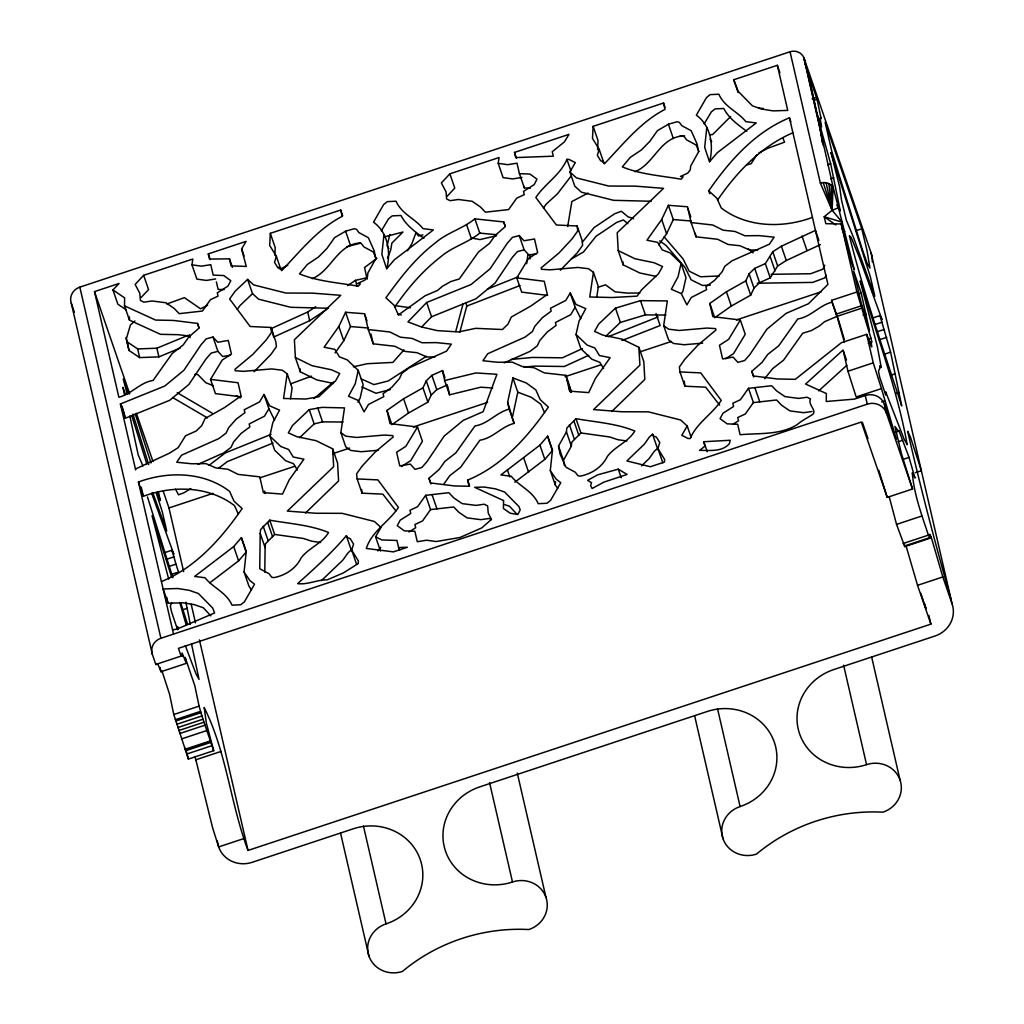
<?xml version="1.0" encoding="UTF-8"?>
<svg xmlns="http://www.w3.org/2000/svg" width="1024" height="1024" viewBox="0 0 1024 1024"><rect width="100%" height="100%" fill="white"/><g stroke="black" fill="none" stroke-linecap="round" stroke-linejoin="round"><path stroke-width="1.5" d="M260.211 533.35L259.725 568.678L269.107 573.76L271.642 577.165L273.894 577.638C285.453 575.386 295.846 568.666 301.133 557.926C308.851 547.674 321.946 543.744 328.563 532.506C310.17 524.915 289.408 523.661 269.76 520.166L260.57 529.574L260.211 533.35L265.114 547.61L264.781 572.186M124.506 305.843L124.634 297.894L112.934 289.933L119.066 283.469L94.49 291.61L118.874 397.261C131.597 394.022 139.878 382.49 153.088 380.429L172.211 353.51L183.168 344.986L188.877 336.934L199.078 328.09L197.504 323.43L173.453 320.435L155.558 320.064L124.506 305.843L129.421 320.102L160.474 334.323L178.355 334.694L190.387 336.192M129.421 320.102L129.459 316.928M529.971 258.995L530.074 254.4M823.373 145.69L818.509 120.333L830.682 163.814L840.294 210.957L838.349 207.834L832.102 210.278L824.218 216.73L825.818 223.68L841.19 223.974L851.546 262.63L854.246 269.722L842.138 222.17L832.102 210.278L833.126 187.098L804.058 58.214A11.162 10.522 -13 0 0 790.042 51.763L79.834 287.13A13.325 12.57 -13 0 0 71.283 303.206L152.346 654.349L155.814 664.461L157.056 664.448M342.669 215.718L340.71 210.01L270.31 233.344L269.67 245.427L276.365 256.333L280.781 269.171M274.816 255.155L275.213 247.616L270.31 233.344M664.998 107.302L663.526 103.027L593.126 126.362L592.486 138.432L599.194 149.35L604.096 163.61L602.611 161.19M597.555 149.683L598.042 140.621L593.126 126.362M265.114 547.61L265.472 543.834L274.675 534.438L303.424 538.458L311.808 541.222L320.678 542.464M566.438 431.859L566.797 428.083L575.987 418.688C595.635 422.17 616.397 423.424 634.79 431.014C628.173 442.266 615.078 446.195 607.36 456.448C602.074 467.187 591.68 473.894 580.122 476.16L577.869 475.674L575.334 472.269L565.952 467.187L560.064 454.042L558.528 446.08L566.438 431.859L571.341 446.131L563.443 460.339L564.467 465.651M571.341 446.131L571.699 442.342L580.902 432.947L609.651 436.966L618.035 439.744L626.906 440.973M244.07 572.006L246.195 552.026L241.382 537.626L233.702 546.586L194.662 576.435L205.005 577.741C213.197 587.994 226.317 592.269 232.026 605.171L240.755 604.762L244.403 601.818L254.541 584.205L249.92 580.608L244.07 572.006L248.986 586.278L251.482 589.965M383.987 234.368L381.85 254.349L386.675 268.762L394.355 259.789L433.382 229.952L423.04 228.646C414.861 218.394 401.728 214.106 396.032 201.216L387.302 201.626L383.642 204.57L373.504 222.182C387.981 232.461 391.053 252.314 386.765 268.621M550.298 470.528L552.422 450.547L547.61 436.134L539.93 445.107L500.89 474.944L511.232 476.25C519.424 486.502 532.544 490.79 538.253 503.68L546.982 503.27L550.63 500.326L560.781 482.714L556.147 479.117L550.298 470.528L555.213 484.787L557.722 488.474M555.213 484.787L555.533 481.715M706.816 127.386L704.678 147.366L709.504 161.779L717.184 152.806L756.211 122.97L745.869 121.651C737.677 111.411 724.557 107.123 718.848 94.234L710.118 94.63L706.47 97.587L696.333 115.187C710.81 125.478 713.882 145.331 709.594 161.626M526.63 263.706L527.859 254.925M191.962 264.845L192.819 259.021L143.654 275.315L135.142 284.403L139.827 293.376L140.39 300.429L143.808 302.17L152.141 300.979L165.952 302.784L174.259 308.493L179.213 313.664L202.381 311.053L210.458 299.686L218.048 296.128L217.293 292.877L227.904 286.157L230.797 280.691L223.718 275.533L213.197 275.123L210.778 264.666L201.485 266.163L191.962 264.845L196.877 279.104L206.4 280.422L215.693 278.938M498.189 163.354L499.046 157.542L449.882 173.837L441.37 182.912L446.054 191.885L446.618 198.938L450.048 200.678L458.368 199.501L472.179 201.293L480.486 207.014L485.44 212.186L508.608 209.574L516.685 198.208L524.275 194.65L523.52 191.398L534.131 184.678L537.024 179.213L529.946 174.054L519.424 173.645L517.005 163.187L507.712 164.672L498.189 163.354L503.104 177.626L512.627 178.931L521.92 177.446M270.912 327.462L271.488 332.467L265.958 340.237L252.774 354.432L234.944 369.331L235.277 370.778L243.878 371.328L271.616 368.922L282.304 370.214L287.194 373.773L283.533 398.464L305.856 399.014L318.822 396.736L335.603 380.826L339.712 373.504L331.392 369.766L312.077 365.722L295.373 357.555L294.4 339.712L340.736 295.322L312.563 293.133L285.875 293.043L253.658 284.902L247.59 279.398L235.021 291.379L229.619 298.982L250.138 326.49L270.912 327.462L275.827 341.734L276.39 346.726L270.874 354.509L254.118 371.674M290.509 398.848L292.109 388.032L287.194 373.773M378.304 450.253L361.344 451.725L350.669 450.432L345.766 446.874L340.851 432.614L344.512 407.91L322.189 407.373L309.235 409.638L292.454 425.549L288.346 432.87L296.653 436.621L315.981 440.666L332.672 448.832L337.587 463.091L338.573 480.934L305.523 512.998M577.139 225.984L577.715 230.989L572.186 238.758L559.014 252.954L541.171 267.84L541.504 269.286L550.106 269.837L577.843 267.443L588.531 268.723L593.421 272.282L589.76 296.986L612.083 297.523L637.107 296.128L641.638 289.754L658.419 273.843L662.528 266.522L654.221 262.771L634.906 258.739L618.202 250.573L617.216 232.73L663.552 188.339L635.392 186.15L608.691 186.048L576.486 177.92L569.894 171.942L575.296 162.624L569.075 159.437L566.925 159.373C560.384 174.938 544.87 183.757 535.846 197.491L556.365 224.998L577.139 225.984L582.054 240.243L582.63 245.248L577.101 253.018L560.358 270.195M596.736 297.357L598.336 286.554L593.421 272.282M702.669 343.13L684.173 344.742L673.485 343.45L668.595 339.891L663.68 325.619L667.341 300.928L640.474 300.634L615.462 308.147L598.682 324.07L594.573 331.392L602.88 335.13L622.208 339.174L638.899 347.341L643.814 361.613L644.8 379.443L611.75 411.52M389.875 234.432L387.136 245.338M171.648 602.714L170.33 606.08L171.635 612.16L177.6 629.773L177.562 626.56L178.381 628.672M567.68 226.534L571.853 201.549L587.994 193.088M507.635 402.406L512.896 377.946L526.349 383.002L535.872 389.952L540.211 399.642L548.365 407.091C527.59 437.082 502.208 465.843 467.648 480.115L469.069 486.246L454.605 485.952L430.554 482.957L428.966 478.285L439.181 469.44L444.89 461.402L455.846 452.864L474.97 425.958C488.166 423.898 496.461 412.352 509.184 409.114L507.635 402.406L514.099 423.386C501.363 426.624 493.082 438.157 479.885 440.218L460.749 467.136L449.805 475.661L444.096 483.699M512.55 416.666L517.811 392.205L512.896 377.946M269.798 436.006L272.806 422.656L279.565 410.125L269.709 405.888L263.987 394.496L259.558 401.92L244.262 409.741L244.941 412.659L236.147 419.187L228.608 427.776L226.125 433.075L218.88 438.579L181.504 455.219L176.73 462.234L191.693 463.77L205.99 463.629L215.936 467.942L227.75 469.197L238.131 474.394L259.75 476.838L263.398 492.634L282.483 494.093L289.203 479.91L303.923 459.187L293.222 457.011L288.614 449.498L280.832 446.528L269.798 436.006L274.714 450.266L285.747 460.787L293.53 463.757L297.37 470.016M358.259 370.381L355.251 383.731L348.493 396.262L358.349 400.499L364.07 411.878L368.499 404.467L383.782 396.646L383.117 393.715L391.898 387.2L399.437 378.611L401.933 373.299L409.165 367.795L446.541 351.168L451.328 344.141L436.365 342.618L422.067 342.758L412.122 338.432L400.307 337.178L389.914 331.994L368.294 329.549L364.646 313.754L345.574 312.282L338.854 326.477L324.122 347.2L334.835 349.376L339.443 356.89L347.226 359.859L358.259 370.381L363.162 384.64L360.166 397.99L357.914 402.163M603.597 368.538L599.757 362.278L591.974 359.309L580.941 348.787L576.026 334.515L579.034 321.165L585.792 308.634L575.936 304.397L570.214 293.018L565.786 300.429L550.49 308.25L551.168 311.181L542.374 317.696L534.835 326.285L532.352 331.597L525.107 337.101L487.731 353.728L482.957 360.755L497.92 362.278L512.218 362.138L522.163 366.464L533.978 367.718L544.358 372.902L565.978 375.347L571.443 392.013M681.075 263.398L678.067 276.736L671.322 289.28L681.178 293.517L686.886 304.896L691.315 297.472L706.611 289.651L705.933 286.733L714.726 280.205L722.266 271.616L724.762 266.317L731.994 260.813L769.37 244.186L774.157 237.158L759.181 235.622L744.896 235.776L734.95 231.45L723.136 230.195L712.742 225.011L691.123 222.566L687.475 206.758L668.403 205.299L661.67 219.494L646.95 240.205L657.651 242.381L662.259 249.907L670.042 252.864L681.075 263.398L685.99 277.658L682.982 291.008L681.485 293.786M455.744 331.43L463.117 303.603M459.789 332.365L466.752 306.086L466.086 303.194M276.365 256.333L274.509 262.336L277.837 267.738L280.602 268.864L281.702 270.656C300.186 251.341 318.003 228.723 342.182 216.384L340.71 210.01M351.693 550.042L353.549 544.051L350.221 538.65L347.456 537.523L346.342 535.731C331.648 552.973 314.65 568.486 297.613 583.629C307.763 584.934 317.35 579.584 327.258 579.853L343.398 572.89L358.259 563.533L358.387 560.96L351.693 550.042L356.595 564.314M599.194 149.35L597.325 155.341L600.653 160.742L603.43 161.882L604.531 163.674C623.014 144.358 640.819 121.728 664.998 109.402L663.526 103.027M657.92 448.563L659.776 442.56L656.448 437.158L653.683 436.032L652.57 434.24L649.434 436.992L644.25 444.275L626.867 460.941L650.342 466.739L664.486 462.054L664.614 459.469L657.92 448.563L662.822 462.822M387.546 258.022L390.733 250.01L391.885 243.11L402.982 232.013L384.832 236.762M821.005 118.093L820.339 119.693L821.53 126.899L816.883 113.203L808.333 73.472L817.062 99.328L821.005 118.093L818.022 119.078M401.536 466.522L410.714 460.634L422.426 441.28L417.523 427.021L390.016 423.616L386.97 410.432L403.584 398.771L422.976 387.853L426.266 380.8L431.859 375.373L442.509 370.598L444.966 377.728M386.97 410.432L391.885 424.704L408.499 413.03L427.891 402.125L431.168 395.072L436.774 389.645L447.424 384.858M725.67 358.694L733.53 353.638L745.254 334.298L740.339 320.038L712.832 316.634L709.798 303.45L726.413 291.776L745.805 280.87L749.082 273.818L754.688 268.39L765.338 263.616L772.749 251.725L781.376 246.234L815.437 230.374L818.88 240.358M714.701 317.722L731.328 306.048L750.72 295.142L753.997 288.077L759.59 282.662L770.24 277.875L777.664 265.997L786.291 260.506L820.352 244.634M335.078 352.947L343.757 340.736L350.49 326.554L345.574 312.282M658.778 244.749L666.586 233.754L673.306 219.571L668.403 205.299M824.755 265.178L822.784 269.222L810.637 273.741L771.123 274.317M826.099 275.2L824.781 277.888L812.646 282.406L757.325 283.213M638.899 347.341L639.885 365.184L593.549 409.574L621.722 411.763L648.41 411.853L680.614 419.994L687.219 425.971L681.805 435.29L688.038 438.477L690.176 438.541C696.717 422.976 712.243 414.157 721.254 400.41L700.736 372.902L679.962 371.93L679.398 366.925L684.915 359.155L698.099 344.96L715.942 330.061L715.61 328.627L707.008 328.064L679.258 330.47L668.582 329.178L663.68 325.619M263.987 394.496L268.902 408.755L264.474 416.179L249.178 424L249.856 426.931L241.062 433.446L233.523 442.035L231.04 447.347L223.795 452.851L197.926 464.358M570.214 293.018L575.13 307.277L570.701 314.701L555.405 322.522L556.083 325.44L547.29 331.968L539.75 340.557L537.267 345.856L530.022 351.36L504.154 362.88M381.325 230.861L388.557 218.829L392.205 215.885L400.934 215.475C406.336 225.677 415.258 231.782 423.936 238.298M704.141 123.878L711.386 111.846L715.034 108.902L723.763 108.493C729.152 118.694 738.074 124.787 746.752 131.315M407.501 250.79L411.891 243.712L415.962 232.73L418.547 235.968L422.912 234.88M756.813 154.842L751.155 163.712L746.637 164.89M229.453 258.829L231.091 265.92L246.246 266.419L241.6 248.87L246.118 241.357L208.294 253.901L209.485 259.085L229.453 258.829L232.41 267.392M237.235 309.44L239.936 305.638L252.506 293.658L247.59 279.398M241.434 396.877L215.45 393.626L210.534 379.366L222.259 360.013L231.437 354.125L228.275 340.442L217.766 342.259L213.005 337.05L206.234 338.854L201.05 344.755L183.91 370.266L164.813 386.01L120.422 403.981L135.642 469.888M543.462 207.962L546.163 204.16L557.491 193.779L570.816 176.422M516.762 277.875L528.486 258.534L537.664 252.646L534.502 238.963L523.994 240.781L519.232 235.571L512.461 237.363L507.277 243.277L490.138 268.774L471.04 284.531L426.65 302.49L407.923 321.894L421.389 326.95L437.35 330.624L458.509 331.942L475.725 328.333L502.426 329.523L508.019 324.096L511.296 317.043L530.688 306.125L547.315 294.464L544.269 281.28L516.762 277.875L521.677 292.134L547.661 295.386M417.523 427.021L405.798 446.362L396.621 452.25L399.782 465.933L410.291 464.115L415.053 469.325L421.811 467.533L427.008 461.619L444.134 436.122L463.245 420.365L483.162 411.674L496.922 374.272L475.776 372.954L444.659 380.531L449.574 394.803L480.691 387.213L492.774 387.968M380.493 551.04L375.578 536.768L380.992 527.462L374.387 521.472L342.182 513.344L315.494 513.242L287.322 511.066L333.658 466.662L332.672 448.832M432.038 494.592L425.677 495.322L417.587 506.688L410.01 510.246L410.765 513.498L400.154 520.218L397.248 525.683L404.326 530.842L414.861 531.251L417.28 541.709L426.573 540.224L436.096 541.542L459.942 537.498L481.805 527.898L491.405 519.411L488.218 513.011L487.667 505.958L484.237 504.218L475.917 505.395L462.106 503.603L453.786 497.882L448.832 492.71L432.038 494.592L436.941 508.851L453.747 506.982L458.701 512.154L467.021 517.862L480.832 519.667L489.152 518.477L491.43 519.642M436.941 508.851L430.579 509.594L422.502 520.96L414.925 524.506L415.68 527.77L409.05 531.968M740.339 320.038L728.627 339.379L719.45 345.267L722.611 358.95L733.12 357.133L737.869 362.342L744.64 360.55L749.824 354.637L766.963 329.126L786.061 313.382L808.41 303.77L827.917 284.403L789.453 117.798C754.906 132.058 729.523 160.832 708.736 190.822L709.722 193.677M754.854 387.61L748.493 388.339L740.416 399.706L732.838 403.264L733.581 406.515L722.982 413.235L720.077 418.701L727.155 423.859L737.69 424.269L740.096 434.726C758.963 432.96 779.981 435.302 797.043 424.666C801.626 420.8 806.963 418.048 811.981 414.899C818.176 411.136 807.347 404.646 810.483 398.976L807.066 397.235L798.733 398.413L784.934 396.608L776.614 390.899L771.661 385.728L754.854 387.61L759.77 401.869L776.576 399.987L781.53 405.171L789.837 410.88L803.648 412.685L811.981 411.494M759.77 401.869L753.408 402.598L745.331 413.978L737.741 417.523L738.496 420.787L733.197 424.141M377.933 550.938L380.723 547.302M394.714 307.098C407.629 288.346 422.144 271.347 440.218 257.216C452.032 246.848 467.699 242.944 479.795 233.114L496.614 234.714M717.53 200.115C736.704 172.122 761.19 146.291 792.986 132.749M582.426 242.112L594.048 227.61L614.733 213.722L621.389 211.277L627.917 216.755L633.574 218.701M209.818 582.797L238.605 560.858L246.285 551.885L241.382 537.626M514.79 482.227L544.832 459.366L552.512 450.406L547.61 436.134M403.904 349.939L392.858 362.419L367.334 363.699L353.395 366.81M141.107 297.523L148.557 289.587L143.654 275.315M447.347 196.045L454.784 188.096L449.882 173.837M868.288 343.36L871.757 341.862L870.95 338.214L856.883 291.981L841.19 223.974M421.645 327.027L431.565 316.762L475.955 298.79L495.053 283.046L512.192 257.536L517.376 251.635L524.147 249.83L528.896 255.04L536.41 253.747M730.675 116.506L712.602 134.579L709.491 134.72M321.472 580.595L342.938 560.026L348.122 552.742L351.258 549.99L346.342 535.731M641.562 465.83L649.165 458.547L654.349 451.251L657.485 448.499L652.57 434.24M299.597 437.696L314.15 423.898L322.56 421.888L343.053 422.016M605.837 336.205L620.378 322.419L645.389 314.906L665.869 315.034M818.701 390.874L846.797 365.325M134.912 320.973L130.419 324.992L126.31 338.931L129.024 350.464L139.661 357.594L158.899 356.877L180.109 348.096M871.27 342.374L871.68 346.97L866.662 334.323L841.37 342.707L795.315 379.328L777.434 378.97L753.382 375.962L751.795 371.302L761.997 362.458L767.718 354.419L778.662 345.882L797.786 318.963C810.995 316.902 819.277 305.37 832.013 302.131L831.59 300.352L856.883 291.981M764.646 378.688L772.634 368.678L783.578 360.141L802.701 333.235L811.43 330.534L819.61 325.862L824.474 321.741L836.915 316.403L862.208 308.019M313.958 398.618L333.453 382.08M209.139 465.28L225.242 452.966L271.04 434.368M218.573 468.262L227.251 461.632L273.037 443.046M376.896 258.317L364.57 267.494L366.784 277.786L355.546 280.32L347.571 285.606M503.731 221.939L505.306 226.611L495.104 235.456L489.395 243.494L478.438 252.032L459.315 278.938L450.586 281.638L442.419 286.31L437.555 290.432L425.101 295.77L398.4 314.944L394.061 305.254L385.907 297.805C400.435 277.632 415.309 258.176 435.302 242.944C447.13 232.589 462.784 228.685 474.88 218.854L503.731 221.939L505.203 226.227M312.294 278.682C331.405 270.554 336.883 245.363 359.066 243.008L361.318 243.482L363.866 246.886L373.248 251.968L376.192 258.547M635.123 171.699C654.234 163.571 659.699 138.381 681.894 136.026L684.147 136.499L686.682 139.904L696.077 144.986L699.008 151.565M326.976 309.248L309.696 320.704L273.651 337.075L271.654 328.397L307.686 312.026L315.661 306.752M426.406 356.25L388.211 380.966L373.939 384.602L361.28 378.918M190.822 488.55L184.141 492.71L178.47 494.81L175.59 489.165M895.59 432.166L899.034 430.899L909.056 457.408L914.97 478.042L912.294 472.794C913.984 494.208 921.651 514.842 928.422 535.13L930.035 538.227L904.742 546.611L896.55 524.39L889.203 496.755M345.6 231.206L334.618 237.606L326.912 248.448L318.515 256.986L307.379 264.422L299.482 273.882C317.888 281.472 338.65 282.726 358.298 286.208L360.358 283.84L357.658 283.443L364.877 280.141L367.488 276.813L367.846 273.037L375.757 258.816L374.221 250.854L368.333 237.709L358.95 232.627L356.416 229.222L354.163 228.736L345.6 231.206L350.515 245.466M668.416 124.224L657.446 130.624L649.741 141.466L641.331 150.003L630.208 157.44L622.31 166.899C640.717 174.49 661.466 175.744 681.114 179.226L683.174 176.845L680.474 176.448L687.706 173.158L690.317 169.83L690.675 166.054L698.573 151.834L697.05 143.872L691.162 130.726L681.779 125.632L679.232 122.24L676.979 121.754L668.416 124.224L673.331 138.483M571.43 258.944L583.462 251.994L596.058 236.275L616.73 222.387L623.386 219.942L627.738 223.603M758.861 152.922L767.565 148.378L784.576 142.157L782.912 138.125M207.68 305.229L200.525 308.8L184.371 297.638L166.886 303.987M280.614 268.826L287.77 265.267M161.421 581.594C195.981 567.334 221.363 538.56 242.138 508.57L233.984 501.133L229.645 491.43C204.07 471.693 167.91 470.989 138.432 482.022L173.542 634.086M582.438 348.582L562.355 357.811L532.621 357.44L511.194 359.437M608.269 336.717L658.125 316.902M588.749 355.277L564.352 366.49L534.618 366.118L523.904 367.117M135.437 469.018L169.498 453.158L178.138 447.667L185.549 435.789L196.198 431.002L201.792 425.574L205.069 418.522L224.461 407.616L241.088 395.942L238.042 382.758L210.534 379.366M126.003 337.472L127.027 341.798L137.664 348.928L156.89 348.211L188.019 335.334M517.952 276.89L487.578 289.011M519.962 285.555L466.752 306.086M621.926 340.531L660.122 325.568L656.026 313.587M120.422 403.981L125.338 418.24L169.728 400.282L188.826 384.525L205.965 359.027L211.149 353.114L217.92 351.322L222.669 356.531L230.182 355.226M290.688 383.834L311.552 376.141M514.522 152.41L568.947 134.374L564.429 141.888L552.256 151.706L553.28 156.186L515.712 157.594L514.522 152.41L516.48 158.118M738.163 92.595L733.747 79.757L777.344 65.306L779.93 72.832M812.096 98.854L816.563 97.382M814.08 100.314L817.062 99.328M827.712 164.8L830.682 163.814M830.797 178.816L833.779 177.83M855.846 230.746L861.798 228.774L825.139 122.304L831.962 152.115L861.99 248.499L867.251 263.654L869.978 268.07L866.931 250.189L861.798 228.774M183.667 571.622L168.973 507.968L212.979 493.376M260.032 477.786L294.925 466.227M332.864 453.645L349.555 448.115M413.286 426.995L487.642 402.355M565.03 376.704L601.459 364.634M639.386 352.064L671.258 341.504M736.512 319.885L821.478 291.712M858.227 294.106L861.21 293.12L853.696 271.117L861.274 303.142L869.491 330.726L861.21 293.12M844.339 342.067L836.378 314.074L861.67 305.69M863.053 315.046L866.022 314.061M164.365 552.742L171.802 550.285L173.862 554.266L151.59 493.158M872.512 318.067L879.949 315.597L882.01 319.59L859.187 257.011L851.136 237.312L849.37 235.738C863.706 293.248 883.43 349.632 901.722 405.952L890.598 352.154L879.949 315.597M166.464 559.334L173.914 556.877L171.802 550.285M874.611 324.659L882.061 322.189M168.499 566.618L175.936 564.147L173.914 556.877M876.646 331.93L884.083 329.472M867.968 339.2L870.95 338.214M868.774 342.848L871.757 341.862M171.11 574.502L178.547 572.032L175.936 564.147M879.258 339.814L886.694 337.357M884.646 354.125L890.598 352.154M873.254 362.854L881.459 388.595L856.166 396.979L847.962 371.238L873.254 362.854L866.662 334.323M182.694 609.83L187.162 608.346L185.818 602.202M890.842 375.142L895.309 373.67M881.459 388.595L896.333 439.091L884.352 404.288A15.194 14.323 -13 0 0 865.267 395.507L854.387 399.117L826.253 401.498L826.381 393.549L805.594 384.051L843.059 350.003L847.962 371.238M896.026 393.51L898.995 392.525M152.346 654.349A13.325 12.57 -13 0 1 160.896 638.272L867.264 404.173A15.194 14.323 -13 0 1 886.349 412.954L912.538 488.998L887.245 497.382L861.312 422.042L178.445 648.346L181.107 656.077L182.349 656.077L182.157 653.056L186.291 663.347L160.998 671.731L157.965 664.282M881.613 401.946L884.582 400.96M155.814 664.461L181.107 656.077M896.064 431.885L899.034 430.899M898.112 441.779L902.566 440.294M903.104 459.379L909.056 457.408M928.883 615.462L930.893 624.128L248.038 850.432C230.362 803.661 226.752 752.538 204.147 707.482L206.349 723.046L213.696 750.694L188.403 759.078L173.786 714.522L199.078 706.138L194.867 685.901L185.165 657.395L186.291 663.347M915.405 472.691L921.357 470.707L910.605 437.504L907.699 431.296C920.525 487.936 935.526 544.371 951.27 600.346M175.296 719.718L200.589 711.334L199.078 706.138M175.629 721.075L200.922 712.691L200.589 711.334M176.64 724.326L201.933 715.942L200.922 712.691M177.702 727.59L202.995 719.206L213.696 750.694M178.726 730.56L204.019 722.176M179.75 733.53L205.03 725.146M181.478 738.957L206.758 730.573M185.037 749.312L210.33 740.928M185.318 749.798L210.598 741.414M185.728 750.707L211.021 742.323M186.829 753.997L212.122 745.613M896.55 524.39L921.843 516.006M517.274 773.082L545.971 897.382A26.662 25.126 -13 0 1 528.858 929.536A173.274 163.341 -13 0 0 402.406 971.443A26.662 25.126 -13 0 1 368.934 956.045A26.662 25.126 -13 0 1 386.035 923.891A53.312 50.253 -13 0 0 420.25 859.584A53.312 50.253 -13 0 0 353.293 828.787L252.122 862.323A26.662 25.126 -13 0 1 218.65 846.925L212.646 827.93L195.853 759.782L221.146 751.398M903.13 543.501L928.422 535.13M694.669 715.968L723.008 838.707A26.662 25.126 -13 0 0 756.48 854.106A173.274 163.341 -13 0 1 882.931 812.186A26.662 25.126 -13 0 0 900.045 780.032A26.662 25.126 -13 0 0 866.56 764.646A53.312 50.253 -13 0 1 799.603 733.862A53.312 50.253 -13 0 1 833.818 669.542L934.976 636.019A26.662 25.126 -13 0 0 952.09 603.866L942.822 576.947L931.226 537.152L905.946 545.536L917.53 585.331L930.893 624.128M917.53 585.331L942.822 576.947M243.942 838.541L218.65 846.925L217.216 840.717M598.042 287.258L605.504 284.826L615.104 291.84L627.174 293.082L639.782 293.043M812.442 217.382C782.963 228.403 746.816 227.699 721.229 207.962L716.89 198.259L708.736 190.822M138.432 482.022L143.347 496.282C172.826 485.261 208.973 485.952 234.56 505.702L238.285 514.01M347.034 246.669L360.64 243.11M390.208 389.645L375.949 393.267L361.869 386.957M496.55 235.738L479.91 239.578L472.435 238.195M618.278 469.171L597.645 474.842L587.686 480.333L591.539 482.752L590.605 485.491L592.102 488.499L603.84 482.15L627.098 474.445L618.278 469.171L621.222 477.734M790.042 51.763L820.365 183.104C824.922 181.619 830.298 183.13 833.126 187.098L842.138 222.17L824.218 216.73L835.776 224.922M172.544 629.747L176.794 629.197L214.592 612.966L212.723 608.077L198.426 593.523L189.248 590.336L177.843 588.506L163.136 588.992L168.038 603.251L182.746 602.778L194.163 604.595L203.341 607.782L210.842 615.872M703.821 441.728L730.202 440.269L729.408 443.584C722.266 452.173 709.53 450.278 699.661 450.394L704.858 446.208L703.821 441.728L707.264 451.712M375.578 536.768L381.811 539.955L396.954 540.454L398.592 547.558L407.373 547.251L393.434 551.872L366.285 548.467C371.776 531.238 388.915 521.92 398.438 507.405L377.92 479.898L357.146 478.912L356.57 473.907L362.086 466.138L375.27 451.942L393.114 437.056L392.781 435.61L384.179 435.059L356.442 437.453L345.754 436.173L340.851 432.614M679.91 136.141L684.582 135.923M719.283 275.968L700.506 276.774L689.178 271.181L683.021 258.829L664.115 236.826M710.336 285.107L702.502 285.453L691.174 279.846L685.018 267.494L666.112 245.491L659.674 240.896M757.747 249.958L749.798 250.035L739.866 245.722L728.038 244.454L717.658 239.27L696.038 236.826L691.123 222.566M434.918 356.941L426.982 357.018L417.037 352.704L405.222 351.45L394.829 346.253L373.21 343.808L368.294 329.549M691.046 220.992L673.306 219.571M368.23 327.987L350.49 326.554M194.688 374.374L197.722 374.464L205.824 382.72L213.248 385.69M519.424 173.645L524.339 187.904L530.355 188.147M224.128 289.626L218.112 289.395L216.358 281.856M679.962 371.93L684.877 386.189L705.651 387.174L719.654 405.158M357.146 478.912L362.048 493.171L382.835 494.157L395.891 510.95M758.694 108.186L763.277 108.48M651.251 201.267L613.606 200.32L581.402 192.192L574.81 186.202L569.894 171.942M328.435 308.25L290.778 307.302L258.573 299.174L252.506 293.658M394.65 305.574L410.432 307.776M398.234 314.47L401.382 314.906M656.154 276.416L639.821 272.998L623.117 264.832L618.202 250.573M333.338 383.398L316.992 379.981L300.288 371.814L295.373 357.555M504.32 504.486L509.568 506.304L517.069 514.394M517.811 392.205L531.264 397.274L540.787 404.211L544.512 412.531M236.365 395.725L240.346 397.914M177.267 392.742L212.16 413.158M172.557 397.491L207.45 417.907M126.131 309.773L117.85 304.192L112.934 289.933M842.202 229.466L844.774 231.283M748.403 248.922L753.037 252.89M576.026 334.515L587.059 345.037L594.842 348.006L599.45 355.52L610.15 357.696L595.43 378.419L588.71 392.614L569.626 391.142L565.978 375.347M898.56 431.181L894.899 426.419L901.363 453.389L912.538 488.998M710.054 139.2L711.718 141.645M387.226 246.182L388.902 248.64M657.485 448.499L658.586 450.304M279.04 266.97L280.538 269.389M351.258 549.99L352.358 551.782M836.774 205.082L838.349 207.834M575.13 307.277L580.851 318.669M268.902 408.755L274.611 420.147M931.226 537.152L929.805 534.272L930.035 538.227M820.365 183.104L832.102 210.278L831.245 185.05M185.306 645.568L195.955 673.766L199.04 679.398L191.59 644.25M142.925 465.907L138.227 454.989L129.856 416.064M733.747 79.757L738.15 91.315L752.448 105.869L761.626 109.056L773.043 110.886L787.75 110.413L777.344 65.306M152.717 492.557L166.707 530.995L162.227 511.565L156.109 492.518M194.778 756.8L195.853 759.782M831.59 300.352L836.378 314.074M125.133 393.728L122.906 387.341L124.57 394.893M162.061 671.168L169.574 694.285L173.786 714.522M805.222 64.474L804.058 58.214L871.027 252.723L952.09 603.866M789.453 117.798L790.861 121.894M832.013 302.131L836.915 316.403M843.546 351.424L846.49 359.987M801.997 236.032L806.899 250.291M862.362 422.272L867.981 438.579M781.376 246.234L786.291 260.506M772.749 251.725L777.664 265.997M770.138 256.55L775.053 270.81M765.338 263.616L770.24 277.875M754.688 268.39L759.59 282.662M749.082 273.818L753.997 288.077M745.805 280.87L750.72 295.142M726.413 291.776L731.328 306.048M751.795 371.302L753.754 377.011M687.821 208.282L690.778 216.832M748.493 388.339L753.408 402.598M709.798 303.45L714.214 316.288M661.67 219.494L666.586 233.754M687.219 425.971L691.149 437.389M640.474 300.634L645.389 314.906M566.925 159.373L570.854 170.778M615.462 308.147L620.378 322.419M519.232 235.571L524.147 249.83M566.81 378.944L571.238 391.782M568.576 386.573L570.534 392.282M575.987 418.688L580.902 432.947M573.926 421.056L578.842 435.328M569.408 424.755L574.31 439.014M558.528 446.08L563.443 460.339M474.88 218.854L479.795 233.114M466.624 224.781L471.539 239.04M539.93 445.107L544.832 459.366M509.184 409.114L514.099 423.386M523.661 457.805L528.576 472.064M507.379 469.811L509.837 476.954M426.65 302.49L431.565 316.762M431.859 375.373L436.774 389.645M467.648 480.115L469.619 485.824M426.266 380.8L431.168 395.072M422.976 387.853L427.891 402.125M403.584 398.771L408.499 413.03M428.966 478.285L430.938 483.994M365.005 315.264L366.963 320.973M425.677 495.322L430.579 509.594M338.854 326.477L343.757 340.736M398.592 547.558L399.578 550.4M317.658 407.629L322.56 421.888M309.235 409.638L314.15 423.898M241.6 248.87L244.058 256.013M208.294 253.901L210.253 259.597M213.005 337.05L217.92 351.322M269.76 520.166L274.675 534.438M267.699 522.547L272.614 536.806M197.504 323.43L198.976 327.706M263.181 526.234L268.083 540.493M233.702 546.586L238.605 560.858M94.49 291.61L129.664 393.779M136.384 413.312L152.947 461.389M163.29 491.43L168.973 507.968M121.818 405.824L123.29 410.099M71.283 303.206L74.394 312.243M128.794 393.946L123.251 378.982L127.258 394.381M147.469 496.934L172.838 577.741M187.648 624.486L180.864 603.354M131.955 416.256L146.816 463.962M201.933 715.942L202.995 719.206M135.373 414.387L151.014 462.95M823.219 182.541L832.102 210.278L828.851 183.539M148.723 464.64L132.941 414.144M171.635 576.96L152.038 515.661L168.678 579.034M878.746 470.285L887.245 497.382M157.632 492.646L160.307 500.595L158.349 491.789M920.794 593.254L925.978 608.717L924.915 604.096M837.811 317.658L844.211 339.11M186.099 624.576L179.75 602.419M185.549 748.326L188.403 759.078M804.058 58.214L820.326 128.358L822.246 142.541M884.352 404.288L886.349 412.954M865.267 395.507L867.264 404.173M871.706 657.293L900.045 780.032M843.61 665.203L866.56 764.646M695.206 233.242L696.038 236.826M717.517 708.672L740.109 806.554A26.662 25.126 -13 0 0 723.008 838.707M523.968 186.291L524.339 187.904M489.536 782.541L512.486 881.984A26.662 25.126 -13 0 1 545.971 897.382M370.97 334.118L373.21 343.808M355.546 280.32L356.89 286.106M307.686 312.026L309.696 320.704M363.443 826.01L386.035 923.891M264.666 491.098L265.216 493.491M340.595 833.306L368.934 956.045M189.427 334.746L190.093 337.638M156.89 348.211L158.899 356.877M137.664 348.928L139.661 357.594M191.194 604.224L195.494 622.848M199.437 639.923L248.038 850.432M127.027 341.798L129.024 350.464M123.789 411.52L125.338 418.24M141.248 487.181L143.347 496.282M166.682 597.338L168.038 603.251M79.834 287.13L160.896 638.272M826.112 182.682L832.102 210.278M447.731 386.278L449.574 394.803M442.509 370.598L444.659 380.531M160.077 667.456L160.998 671.731M366.579 276.173L367.206 279.104M187.162 608.346L190.285 624.307M904.294 543.744L904.742 546.611M684.301 381.197L684.877 386.189M361.626 489.434L362.048 493.171M622.95 261.862L623.117 264.832M300.122 368.845L300.288 371.814M512.486 881.984A53.312 50.253 -13 0 1 445.542 851.2A53.312 50.253 -13 0 1 479.744 786.88L707.366 711.45A53.312 50.253 -13 0 1 774.323 742.234A53.312 50.253 -13 0 1 740.109 806.554M871.027 252.723A26.662 25.126 -13 0 1 872.282 261.798M503.552 500.544L503.424 508.493L510.157 513.19L517.824 514.534L520.205 509.862L518.95 506.598L504.653 492.032L495.475 488.845L484.07 487.027L474.688 487.334L503.552 500.544M879.795 368.038L878.477 371.392L879.782 377.485L885.747 395.085L885.709 391.885L904.09 439.091L907.187 444.71C897.613 390.746 877.862 339.098 862.285 286.618L860.186 280.973L877.197 345.818L881.242 367.373L879.782 365.709L879.795 368.038M831.053 152.653L839.667 187.098L841.536 200.205L846.374 220.301L853.325 236.992L874.854 296.307L870.374 276.877L831.053 152.653"/></g></svg>
